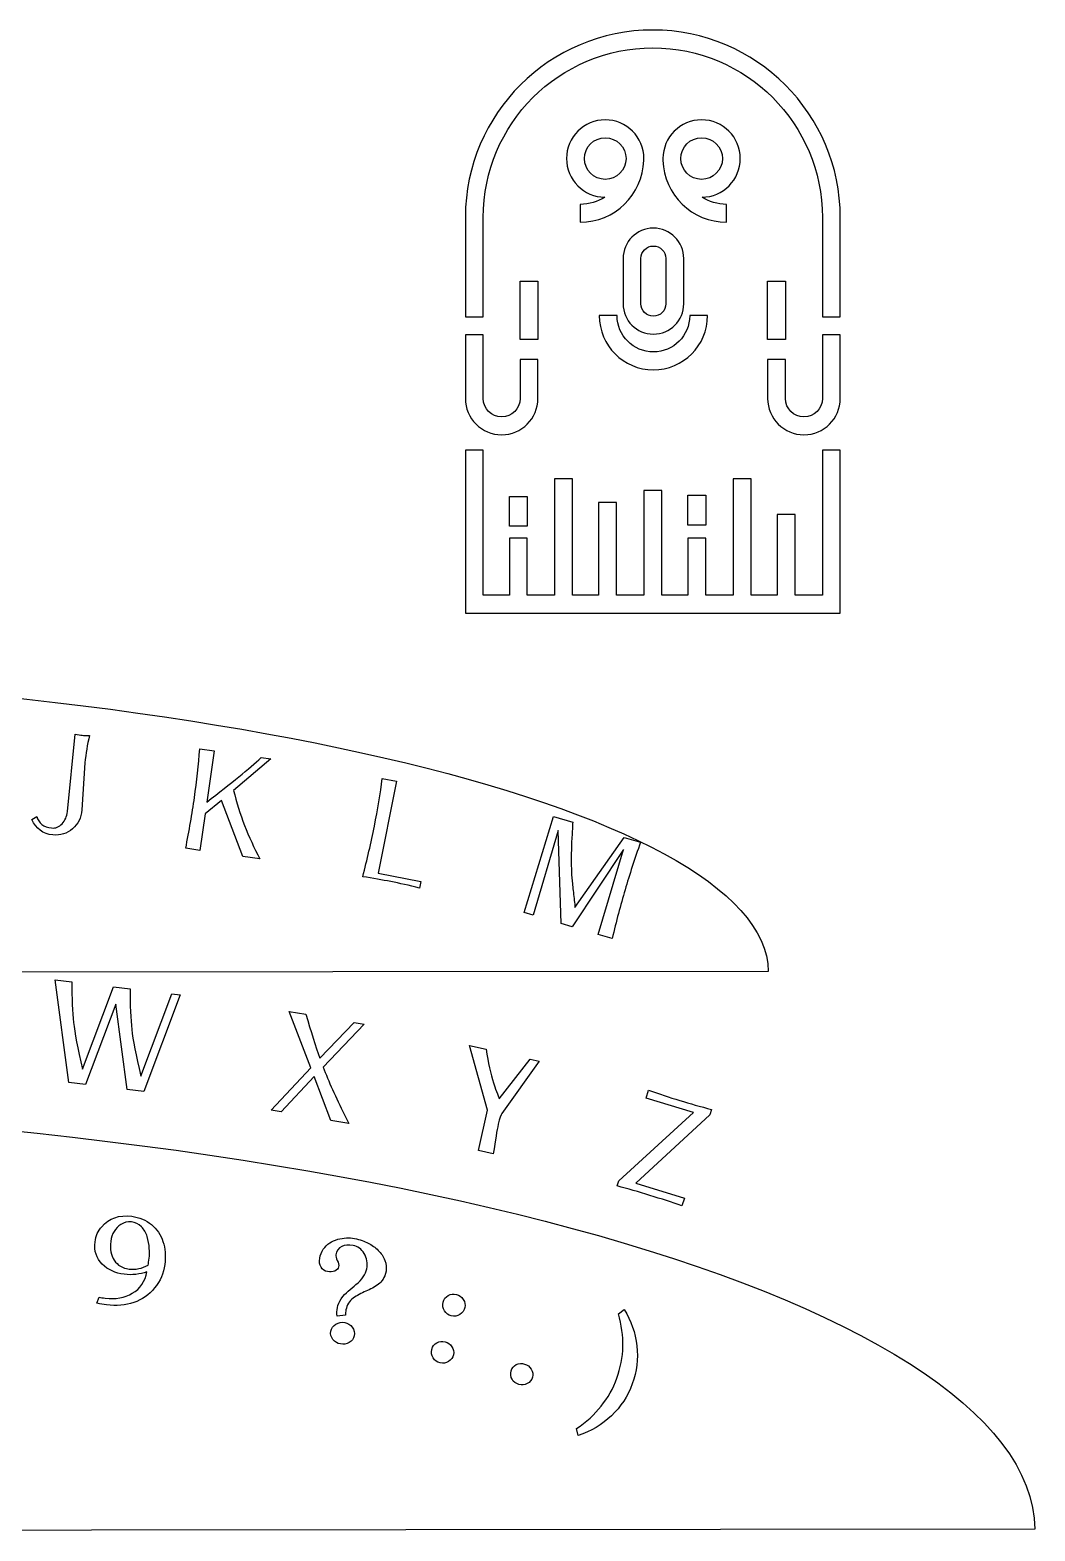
# Model space of a CAD drawing. Extents: x -16 to 298, y 21 to 171.
# Drawn here: x 197.7 to 297.7, y 21.1 to 170.5 of the extents above; entities that cross this region are included whole.
import ezdxf

# ---------------------------------------------------------------- set-up
doc = ezdxf.new("R2010")
doc.units = 0
doc.layers.add('Layer_1', color=7, linetype='CONTINUOUS')

msp = doc.modelspace()

# ---------------------------------------------------------------- linework, layer by layer
at = {"layer": 'Layer_1', "color": 7}
for points in [[(259.66898, 170.53182)], [(254.928512, 161.584181)], [(268.379573, 157.732579)], [(254.928512, 155.658596)], [(264.527971, 155.658596)], [(259.728185, 150.799605)], [(246.454965, 145.525952), (248.232584, 145.525952), (248.232584, 139.71889), (246.454965, 139.71889)], [(271.105377, 145.525952), (272.882996, 145.525952), (272.882996, 139.71889), (271.105377, 139.71889)], [(267.668548, 114.238819), (264.942745, 114.238819), (264.942745, 119.927471), (263.165013, 119.927471), (263.165013, 114.238819), (260.557846, 114.238819), (260.557846, 124.667939), (258.780114, 124.667939), (258.780114, 114.238819), (256.054424, 114.238819), (256.054424, 123.482822), (254.276692, 123.482822), (254.276692, 114.238819), (251.669412, 114.238819), (251.669412, 125.852943), (249.891793, 125.852943), (249.891793, 114.238819), (247.16599, 114.238819), (247.16599, 119.927471), (245.388371, 119.927471), (245.388371, 114.238819), (242.781091, 114.238819), (242.781091, 128.697269), (241.003472, 128.697269), (241.003472, 112.4612), (278.334488, 112.4612), (278.334488, 128.697269), (276.556869, 128.697269), (276.556869, 114.238819), (273.831066, 114.238819), (273.831066, 122.297705), (272.053447, 122.297705), (272.053447, 114.238819), (269.446167, 114.238819), (269.446167, 125.852943), (267.668548, 125.852943)], [(245.388371, 124.075323), (247.16599, 124.075323), (247.16599, 121.112587), (245.388371, 121.112587)], [(263.165014, 124.193848), (264.942745, 124.193848), (264.942745, 121.231112), (263.165014, 121.231112)], [(203.115335, 97.557473)], [(243.783494, 58.625052)], [(209.747625, 51.565144)], [(232.328745, 49.005494)], [(240.108435, 44.609124)], [(228.987675, 41.814604)], [(238.977875, 39.897694)], [(246.898215, 37.677734)]]:
    msp.add_lwpolyline(points, close=True, dxfattribs=at)
for points in [[(252.439755, 153.169839), (252.439755, 151.39222)], [(267.016728, 151.39222), (267.016728, 153.169839)], [(241.004153, 151.925517), (241.003472, 151.925517), (241.003472, 141.970602), (242.781091, 141.970602), (242.781091, 151.866312)], [(276.556869, 151.866312), (276.556869, 141.970602), (278.334488, 141.970602), (278.334488, 151.866312)], [(256.706131, 147.777551), (256.706131, 143.274129)], [(258.483976, 143.274129), (258.483976, 147.777664)], [(260.97262, 147.777664), (260.97262, 143.274129)], [(262.750239, 143.274129), (262.750239, 147.777664)], [(256.113742, 142.089012), (254.33601, 142.089012)], [(265.120586, 142.089012), (263.342854, 142.089012)], [(242.781091, 133.832663), (242.781091, 140.19287), (241.003472, 140.19287), (241.003472, 133.832663)], [(276.556869, 140.19287), (276.556869, 133.832663)], [(278.334488, 133.832663), (278.334488, 140.19287), (276.556869, 140.19287)], [(246.454965, 137.704113), (246.454965, 133.832663)], [(248.232584, 133.832663), (248.232584, 137.704113), (246.454965, 137.704113)], [(272.882995, 133.832663), (272.882995, 137.704113), (271.105376, 137.704113), (271.105376, 133.832663)], [(201.375845, 92.704043), (202.145025, 100.404793)], [(214.554045, 98.939203), (215.978535, 98.737703), (215.257085, 93.637373)], [(203.115335, 97.557473), (202.829575, 92.866293)], [(220.677715, 98.073003), (221.635565, 97.937513), (217.919155, 94.805663)], [(232.732795, 96.009723), (234.143905, 95.729463), (232.325465, 86.573463), (236.575025, 85.729483)], [(220.546615, 87.995753), (218.843775, 88.236613), (216.717315, 93.806593), (215.091495, 92.466663), (214.578495, 88.839943), (213.153995, 89.041433)], [(197.841535, 91.926993), (198.318675, 92.211713)], [(255.617745, 80.051803), (254.229915, 80.461133), (256.739115, 88.910363), (251.652495, 81.221293), (250.534295, 81.551093), (250.254305, 90.831573), (247.758625, 82.369733), (246.862475, 82.634033), (249.771945, 92.206553), (251.691125, 91.640513)], [(251.919915, 83.150963), (256.814225, 90.129543)], [(256.814225, 90.129543), (258.447905, 89.647713)], [(236.575025, 85.729483), (236.447775, 85.088803)], [(271.1695, 76.77877), (141.11143, 76.66122), (11.053121, 76.76295)], [(211.763744, 74.564952), (212.601114, 74.464652), (208.981304, 64.822152), (207.314764, 65.021762), (206.183924, 73.517842), (203.185354, 65.516362), (201.510604, 65.716962), (200.155444, 75.955332), (201.813764, 75.756712)], [(202.884234, 67.034692), (205.959594, 75.260142), (207.617924, 75.061522)], [(208.680174, 66.340482), (211.763744, 74.564952)], [(229.389174, 61.648232), (227.612464, 61.951912), (225.957184, 66.303092), (222.673544, 62.796112), (221.679244, 62.966062), (225.629154, 67.181202), (223.444944, 72.805522), (225.132004, 72.517152)], [(226.512554, 68.129052), (229.924224, 71.698042), (230.918524, 71.528082), (226.839184, 67.242792)], [(243.783494, 58.625052), (242.300204, 58.963222), (243.209974, 62.953602), (241.418614, 69.417022), (243.063134, 69.042082)], [(244.367734, 64.088912), (247.464644, 68.038582), (248.359454, 67.834572), (244.632454, 62.646252)], [(256.130654, 55.414092), (256.293284, 55.943662), (263.711444, 62.721342), (259.008624, 64.165632), (259.251364, 64.956022)], [(265.519154, 63.031112), (265.358944, 62.509462), (257.967554, 55.706252), (262.812634, 54.218272)], [(228.965914, 62.509062), (229.389174, 61.648232)], [(262.812634, 54.218272), (262.572324, 53.435792)], [(209.409295, 47.532804), (209.408815, 47.532804)], [(204.318725, 43.754414), (204.527125, 44.353264)], [(229.081575, 42.554464), (228.237195, 42.458064)], [(256.242535, 42.694254), (256.819115, 43.117894)], [(252.251285, 30.570274), (252.082005, 31.265434)], [(297.72324, 21.22405), (141.11143, 21.0585), (-15.500668, 21.20177)]]:
    msp.add_lwpolyline(points, dxfattribs=at)
for points in [[(259.66898, 170.53182), (249.396605, 170.53182), (241.036364, 162.19052), (241.004153, 151.925517)], [(278.334488, 151.866312), (278.334488, 162.158536), (269.961204, 170.53182), (259.66898, 170.53182)], [(242.781091, 151.866312), (242.781091, 161.178367), (250.356925, 168.754201), (259.66898, 168.754201)], [(259.66898, 168.754201), (268.981035, 168.754201), (276.556869, 161.178367), (276.556869, 151.866312)], [(254.928512, 161.584181), (252.804624, 161.584181), (251.07691, 159.85624), (251.07691, 157.732579)], [(258.780114, 157.732579), (258.780114, 159.856353), (257.0524, 161.584181), (254.928512, 161.584181)], [(264.527971, 161.584181), (262.404197, 161.584181), (260.676369, 159.85624), (260.676369, 157.732579)], [(268.379573, 157.732579), (268.379573, 159.856353), (266.651745, 161.584181), (264.527971, 161.584181)], [(252.854529, 157.732579), (252.854529, 158.876185), (253.784906, 159.806562), (254.928512, 159.806562)], [(254.928512, 159.806562), (256.072118, 159.806562), (257.002495, 158.876185), (257.002495, 157.732579)], [(262.453988, 157.732579), (262.453988, 158.876185), (263.384366, 159.806562), (264.527971, 159.806562)], [(264.527971, 159.806562), (265.671577, 159.806562), (266.601954, 158.876185), (266.601954, 157.732579)], [(251.07691, 157.732579), (251.07691, 155.624116), (252.780126, 153.906723), (254.882918, 153.882111)], [(252.439755, 151.39222), (255.869438, 151.39222), (258.669871, 154.129932), (258.775124, 157.534662)], [(254.928512, 155.658596), (253.78502, 155.658596), (252.854529, 156.588973), (252.854529, 157.732579)], [(257.002495, 157.732579), (257.002495, 156.588973), (256.072004, 155.658596), (254.928512, 155.658596)], [(258.775124, 157.534662), (258.778413, 157.600219), (258.780114, 157.666229), (258.780114, 157.732579)], [(260.676369, 157.732579), (260.676369, 157.666229), (260.678071, 157.600219), (260.68136, 157.534662)], [(260.68136, 157.534662), (260.786613, 154.129932), (263.587046, 151.39222), (267.016728, 151.39222)], [(264.527971, 155.658596), (263.384479, 155.658596), (262.453988, 156.588973), (262.453988, 157.732579)], [(266.601954, 157.732579), (266.601954, 156.588973), (265.671463, 155.658596), (264.527971, 155.658596)], [(264.573452, 153.882111), (266.676357, 153.906723), (268.379573, 155.624116), (268.379573, 157.732579)], [(254.882918, 153.882111), (254.175976, 153.43195), (253.338148, 153.169839), (252.439755, 153.169839)], [(267.016728, 153.169839), (266.118335, 153.169839), (265.280507, 153.431837), (264.573452, 153.882111)], [(259.728185, 150.799605), (258.06183, 150.799605), (256.706131, 149.443905), (256.706131, 147.777551)], [(262.750239, 147.777664), (262.750239, 149.444019), (261.394539, 150.799605), (259.728185, 150.799605)], [(258.483976, 147.777664), (258.483976, 148.46385), (259.042112, 149.021986), (259.728298, 149.021986)], [(259.728298, 149.021986), (260.414484, 149.021986), (260.97262, 148.46385), (260.97262, 147.777664)], [(254.33601, 142.089012), (254.33601, 139.115728), (256.754901, 136.696724), (259.728298, 136.696724)], [(259.728298, 138.474456), (257.735296, 138.474456), (256.113742, 140.095896), (256.113742, 142.089012)], [(256.706131, 143.274129), (256.706131, 141.607774), (258.06183, 140.252075), (259.728185, 140.252075)], [(259.728298, 142.029807), (259.042112, 142.029807), (258.483976, 142.588056), (258.483976, 143.274129)], [(259.728185, 140.252075), (261.394426, 140.252075), (262.750239, 141.607774), (262.750239, 143.274129)], [(260.97262, 143.274129), (260.97262, 142.587943), (260.414371, 142.029807), (259.728298, 142.029807)], [(263.342854, 142.089012), (263.342854, 140.095896), (261.7213, 138.474456), (259.728298, 138.474456)], [(259.728298, 136.696724), (262.701696, 136.696724), (265.120586, 139.115614), (265.120586, 142.089012)], [(241.003472, 133.832663), (241.003472, 131.839661), (242.625026, 130.218107), (244.618028, 130.218107)], [(244.618028, 131.995725), (243.605081, 131.995725), (242.781091, 132.819716), (242.781091, 133.832663)], [(246.454965, 133.832663), (246.454965, 132.819716), (245.630975, 131.995725), (244.618028, 131.995725)], [(244.618028, 130.218107), (246.61103, 130.218107), (248.232584, 131.839547), (248.232584, 133.832663)], [(271.105376, 133.832663), (271.105376, 131.839547), (272.72693, 130.218107), (274.719932, 130.218107)], [(274.719932, 131.995725), (273.706985, 131.995725), (272.882995, 132.819716), (272.882995, 133.832663)], [(276.556869, 133.832663), (276.556869, 132.819716), (275.732879, 131.995725), (274.719932, 131.995725)], [(274.719932, 130.218107), (276.712934, 130.218107), (278.334488, 131.839547), (278.334488, 133.832663)], [(141.07738, 106.86228), (212.722684, 106.866636), (270.890639, 93.415427), (271.1695, 76.77877)], [(202.145025, 100.404793), (202.432985, 100.348326), (202.664721, 100.31133), (202.840235, 100.293803)], [(202.840235, 100.293803), (203.015748, 100.27627), (203.261195, 100.265603), (203.576575, 100.261803)], [(203.576575, 100.261803), (203.360575, 99.37489), (203.206828, 98.473446), (203.115335, 97.557473)], [(214.028675, 94.103393), (214.259508, 95.735286), (214.434631, 97.347223), (214.554045, 98.939203)], [(215.257085, 93.637373), (217.702218, 95.535013), (219.509095, 97.013556), (220.677715, 98.073003)], [(231.939755, 91.252693), (232.268328, 92.9071), (232.532675, 94.492776), (232.732795, 96.009723)], [(217.919155, 94.805663), (218.502401, 92.435116), (219.378221, 90.165146), (220.546615, 87.995753)], [(200.846975, 91.485543), (201.150248, 91.804243), (201.326538, 92.21041), (201.375845, 92.704043)], [(202.829575, 92.866293), (202.752328, 92.092926), (202.437571, 91.465153), (201.885305, 90.982973)], [(213.153995, 89.041433), (213.507055, 90.789646), (213.798615, 92.476966), (214.028675, 94.103393)], [(199.929775, 90.372293), (198.947988, 90.47036), (198.251908, 90.988593), (197.841535, 91.926993)], [(198.318675, 92.211713), (198.419088, 91.885926), (198.592165, 91.622126), (198.837905, 91.420313)], [(198.837905, 91.420313), (199.084198, 91.223986), (199.404798, 91.1061), (199.799705, 91.066653)], [(199.799705, 91.066653), (200.194618, 91.027186), (200.543708, 91.166816), (200.846975, 91.485543)], [(230.787115, 86.213043), (231.228041, 87.92381), (231.612255, 89.603693), (231.939755, 91.252693)], [(251.691125, 91.640513), (251.675258, 91.196946), (251.650625, 90.704233), (251.617225, 90.162373)], [(201.885305, 90.982973), (201.338531, 90.500253), (200.686688, 90.296693), (199.929775, 90.372293)], [(251.617225, 90.162373), (251.517691, 88.51938), (251.517748, 87.145856), (251.617395, 86.041803)], [(258.447905, 89.647713), (257.863725, 87.99824), (257.348651, 86.417463), (256.902685, 84.905383)], [(233.581675, 85.725463), (232.732848, 85.89405), (231.801328, 86.056576), (230.787115, 86.213043)], [(236.447775, 85.088803), (235.391275, 85.34359), (234.435908, 85.55581), (233.581675, 85.725463)], [(251.617395, 86.041803), (251.652528, 85.634896), (251.700388, 85.1639), (251.760975, 84.628813)], [(251.760975, 84.628813), (251.826841, 84.092173), (251.879821, 83.599556), (251.919915, 83.150963)], [(256.902685, 84.905383), (256.456718, 83.393303), (256.028405, 81.775443), (255.617745, 80.051803)], [(201.813764, 75.756712), (201.818431, 74.079598), (201.875977, 72.729232), (201.986404, 71.705612)], [(207.617924, 75.061522), (207.617257, 73.385062), (207.672067, 72.035022), (207.782354, 71.011402)], [(225.132004, 72.517152), (225.626924, 70.799665), (226.087107, 69.336965), (226.512554, 68.129052)], [(201.986404, 71.705612), (202.096964, 70.681985), (202.396241, 69.125012), (202.884234, 67.034692)], [(207.782354, 71.011402), (207.892914, 69.987775), (208.192187, 68.430802), (208.680174, 66.340482)], [(243.063134, 69.042082), (243.269627, 67.666408), (243.515511, 66.550302), (243.800784, 65.693762)], [(226.839184, 67.242792), (227.387971, 65.840445), (228.096881, 64.262535), (228.965914, 62.509062)], [(243.800784, 65.693762), (243.883677, 65.437408), (243.986091, 65.142685), (244.108024, 64.809592)], [(244.108024, 64.809592), (244.231184, 64.481872), (244.317754, 64.241645), (244.367734, 64.088912)], [(259.251364, 64.956022), (260.295924, 64.583328), (261.326687, 64.240822), (262.343654, 63.928502)], [(141.07043, 63.59227), (227.343437, 63.598405), (297.387447, 44.654346), (297.72324, 21.22405)], [(262.343654, 63.928502), (263.360621, 63.616182), (264.419121, 63.317052), (265.519154, 63.031112)], [(244.282084, 61.555842), (244.148524, 60.970048), (243.982327, 59.993118), (243.783494, 58.625052)], [(244.632454, 62.646252), (244.532427, 62.505105), (244.415637, 62.141635), (244.282084, 61.555842)], [(259.380334, 54.476632), (258.257981, 54.821318), (257.174754, 55.133805), (256.130654, 55.414092)], [(262.572324, 53.435792), (261.566684, 53.784998), (260.502687, 54.131945), (259.380334, 54.476632)], [(204.789035, 51.361764), (205.522942, 52.208611), (206.521605, 52.552847), (207.785025, 52.394474)], [(207.785025, 52.394474), (208.550732, 52.298487), (209.204932, 52.022044), (209.747625, 51.565144)], [(204.132155, 49.844184), (204.206202, 50.434877), (204.425162, 50.940737), (204.789035, 51.361764)], [(206.710445, 51.595944), (206.129858, 51.218744), (205.792255, 50.652761), (205.697635, 49.897994)], [(207.756585, 51.831454), (207.368265, 51.880121), (207.019552, 51.801617), (206.710445, 51.595944)], [(208.747105, 51.357304), (208.480552, 51.624037), (208.150378, 51.782087), (207.756585, 51.831454)], [(209.323115, 50.368474), (209.211128, 50.760274), (209.019125, 51.089884), (208.747105, 51.357304)], [(209.747625, 51.565144), (210.290325, 51.108244), (210.672658, 50.546451), (210.894625, 49.879764)], [(204.853365, 47.620544), (204.260118, 48.205997), (204.019715, 48.947211), (204.132155, 49.844184)], [(205.697635, 49.897994), (205.603022, 49.143221), (205.718692, 48.514861), (206.044645, 48.012914)], [(209.527815, 49.209534), (209.504015, 49.595834), (209.435782, 49.982147), (209.323115, 50.368474)], [(210.894625, 49.879764), (211.117278, 49.218551), (211.174102, 48.453131), (211.065095, 47.583504)], [(226.857135, 49.113034), (227.037528, 49.375481), (227.249525, 49.584024), (227.493125, 49.738664)], [(227.493125, 49.738664), (227.736718, 49.893304), (228.007492, 50.014557), (228.305445, 50.102424)], [(228.686635, 49.379314), (228.374948, 49.221114), (228.182148, 48.952661), (228.108235, 48.573954)], [(228.305445, 50.102424), (228.880912, 50.259684), (229.436442, 50.286051), (229.972035, 50.181524)], [(229.837405, 49.491674), (229.388372, 49.579314), (229.004782, 49.541861), (228.686635, 49.379314)], [(230.925995, 48.681094), (230.654715, 49.132787), (230.291852, 49.402981), (229.837405, 49.491674)], [(229.972035, 50.181524), (230.507635, 50.076991), (230.961288, 49.926671), (231.332995, 49.730564)], [(231.332995, 49.730564), (231.704695, 49.534464), (232.036612, 49.292774), (232.328745, 49.005494)], [(206.044645, 48.012914), (206.371278, 47.516434), (206.860022, 47.227401), (207.510875, 47.145814)], [(209.408815, 47.532804), (209.447815, 47.711237), (209.484815, 47.939924), (209.519815, 48.218864)], [(209.519815, 48.218864), (209.554748, 48.497797), (209.557415, 48.828021), (209.527815, 49.209534)], [(226.628635, 47.337994), (226.475055, 47.587001), (226.430998, 47.879217), (226.496465, 48.214644)], [(226.496465, 48.214644), (226.561932, 48.550064), (226.682155, 48.849527), (226.857135, 49.113034)], [(228.108235, 48.573954), (228.081835, 48.438701), (228.128668, 48.247034), (228.248735, 47.998954)], [(228.248735, 47.998954), (228.374215, 47.749821), (228.419532, 47.535987), (228.384685, 47.357454)], [(231.179465, 47.174234), (231.287172, 47.726061), (231.202682, 48.228347), (230.925995, 48.681094)], [(232.328705, 49.005484), (232.621898, 48.723617), (232.840202, 48.388971), (232.983615, 48.001544)], [(232.983615, 48.001544), (233.127028, 47.614124), (233.166532, 47.255404), (233.102125, 46.925384)], [(207.028195, 46.622954), (206.142162, 46.734021), (205.417218, 47.066551), (204.853365, 47.620544)], [(209.300905, 46.871364), (208.578825, 46.606344), (207.821255, 46.523541), (207.028195, 46.622954)], [(207.510875, 47.145814), (208.161722, 47.064227), (208.794528, 47.193224), (209.409295, 47.532804)], [(207.840795, 44.729504), (208.625842, 45.186624), (209.112545, 45.900577), (209.300905, 46.871364)], [(211.065095, 47.583504), (210.956768, 46.719351), (210.623535, 45.944494), (210.065395, 45.258934)], [(227.264765, 46.885294), (226.994265, 46.938094), (226.782222, 47.088994), (226.628635, 47.337994)], [(228.000675, 46.943794), (227.785982, 46.850907), (227.540678, 46.831407), (227.264765, 46.885294)], [(228.384685, 47.357454), (228.349818, 47.178921), (228.221815, 47.041034), (228.000675, 46.943794)], [(230.103635, 45.589844), (230.713155, 46.094277), (231.071765, 46.622407), (231.179465, 47.174234)], [(233.102125, 46.925384), (233.037725, 46.595371), (232.937888, 46.328434), (232.802615, 46.124574)], [(210.065395, 45.258934), (209.507942, 44.578854), (208.814162, 44.096407), (207.984055, 43.811594)], [(228.649165, 44.180444), (228.858592, 44.476537), (229.090908, 44.731661), (229.346115, 44.945814)], [(229.346115, 44.945814), (229.602382, 45.165374), (229.854888, 45.380051), (230.103635, 45.589844)], [(231.087675, 44.934494), (230.868628, 44.848074), (230.648592, 44.742191), (230.427565, 44.616844)], [(231.747795, 45.252144), (231.533228, 45.131151), (231.313188, 45.025267), (231.087675, 44.934494)], [(232.342795, 45.624624), (232.166102, 45.496237), (231.967768, 45.372077), (231.747795, 45.252144)], [(232.802615, 46.124574), (232.673815, 45.925067), (232.520542, 45.758417), (232.342795, 45.624624)], [(205.278575, 43.567434), (204.972288, 43.605834), (204.652338, 43.668161), (204.318725, 43.754414)], [(204.527125, 44.353264), (204.704865, 44.308731), (204.911328, 44.271741), (205.146515, 44.242294)], [(205.146515, 44.242294), (206.163815, 44.114767), (207.061908, 44.277171), (207.840795, 44.729504)], [(207.984055, 43.811594), (207.153942, 43.526781), (206.252115, 43.445394), (205.278575, 43.567434)], [(228.259195, 43.304614), (228.315128, 43.591347), (228.445118, 43.883291), (228.649165, 44.180444)], [(229.840675, 44.242784), (229.448495, 43.959891), (229.204362, 43.572287), (229.108275, 43.079974)], [(230.427565, 44.616844), (230.212998, 44.495857), (230.017368, 44.371171), (229.840675, 44.242784)], [(238.918585, 42.981484), (238.760992, 43.246044), (238.718852, 43.531084), (238.792165, 43.836604)], [(238.792165, 43.836604), (238.866765, 44.147484), (239.031092, 44.371644), (239.285145, 44.509084)], [(239.285145, 44.509084), (239.539205, 44.646517), (239.813635, 44.679864), (240.108435, 44.609124)], [(240.108435, 44.609124), (240.403235, 44.538384), (240.633398, 44.375451), (240.798925, 44.120324)], [(240.798925, 44.120324), (240.964445, 43.865197), (241.012478, 43.592914), (240.943025, 43.303474)], [(228.112805, 41.648384), (228.393085, 41.818324), (228.684708, 41.873731), (228.987675, 41.814604)], [(228.237195, 42.458064), (228.196995, 42.741111), (228.204328, 43.023294), (228.259195, 43.304614)], [(229.108275, 43.079974), (229.075542, 42.912261), (229.066642, 42.737091), (229.081575, 42.554464)], [(239.605215, 42.476604), (239.305055, 42.548631), (239.076178, 42.716924), (238.918585, 42.981484)], [(240.448115, 42.622954), (240.191702, 42.452074), (239.910735, 42.403291), (239.605215, 42.476604)], [(240.943025, 43.303474), (240.874858, 43.019394), (240.709888, 42.792554), (240.448115, 42.622954)], [(256.087675, 36.274524), (256.834362, 38.325651), (256.885982, 40.465561), (256.242535, 42.694254)], [(256.819115, 43.117894), (257.513815, 41.996821), (257.933222, 40.788251), (258.077335, 39.492184)], [(227.818215, 40.138974), (227.619235, 40.385607), (227.548785, 40.657701), (227.606865, 40.955254)], [(227.606865, 40.955254), (227.664932, 41.252807), (227.833578, 41.483851), (228.112805, 41.648384)], [(228.987675, 41.814604), (229.296048, 41.754404), (229.545962, 41.596114), (229.737415, 41.339734)], [(229.944015, 40.499104), (229.885948, 40.201551), (229.718355, 39.975917), (229.441235, 39.822204)], [(229.737415, 41.339734), (229.934275, 41.082281), (230.003142, 40.802071), (229.944015, 40.499104)], [(228.571115, 39.680334), (228.268155, 39.739467), (228.017188, 39.892347), (227.818215, 40.138974)], [(229.441235, 39.822204), (229.164122, 39.668491), (228.874082, 39.621201), (228.571115, 39.680334)], [(237.791885, 38.286124), (237.633005, 38.545324), (237.590222, 38.827684), (237.663535, 39.133204)], [(237.663535, 39.133204), (237.738135, 39.444084), (237.901818, 39.665564), (238.154585, 39.797644)], [(238.154585, 39.797644), (238.408645, 39.935084), (238.683075, 39.968434), (238.977875, 39.897694)], [(238.977875, 39.897694), (239.272675, 39.826954), (239.502835, 39.664021), (239.668355, 39.408894)], [(239.668355, 39.408894), (239.835168, 39.159121), (239.884492, 38.892194), (239.816325, 38.608114)], [(258.077335, 39.492184), (258.223342, 38.201297), (258.071958, 36.939481), (257.623185, 35.706734)], [(238.488475, 37.787354), (238.182955, 37.860667), (237.950758, 38.026924), (237.791885, 38.286124)], [(239.329445, 37.925674), (239.074318, 37.760147), (238.793995, 37.714041), (238.488475, 37.787354)], [(239.816325, 38.608114), (239.748152, 38.324041), (239.585858, 38.096561), (239.329445, 37.925674)], [(245.557625, 36.997094), (245.644632, 37.299001), (245.816605, 37.507581), (246.073545, 37.622834)], [(246.073545, 37.622834), (246.337305, 37.741861), (246.612195, 37.760161), (246.898215, 37.677734)], [(246.898205, 37.677734), (247.184218, 37.595307), (247.405678, 37.428227), (247.562585, 37.176494)], [(245.652225, 36.160974), (245.502138, 36.416481), (245.470605, 36.695187), (245.557625, 36.997094)], [(246.322275, 35.649494), (246.025662, 35.734981), (245.802312, 35.905474), (245.652225, 36.160974)], [(247.684545, 36.375524), (247.603645, 36.094804), (247.430145, 35.880927), (247.164045, 35.733894)], [(247.562585, 37.176494), (247.724792, 36.923227), (247.765445, 36.656237), (247.684545, 36.375524)], [(252.082005, 31.265434), (254.007645, 32.558881), (255.342868, 34.228577), (256.087675, 36.274524)], [(247.164045, 35.733894), (246.904765, 35.590627), (246.624175, 35.562494), (246.322275, 35.649494)], [(257.623185, 35.706734), (257.176305, 34.479167), (256.483892, 33.423107), (255.545945, 32.538554)], [(255.545945, 32.538554), (254.611292, 31.646934), (253.513072, 30.990841), (252.251285, 30.570274)]]:
    msp.add_open_spline(points, degree=3, dxfattribs=at)

doc.saveas('drawing.dxf')
